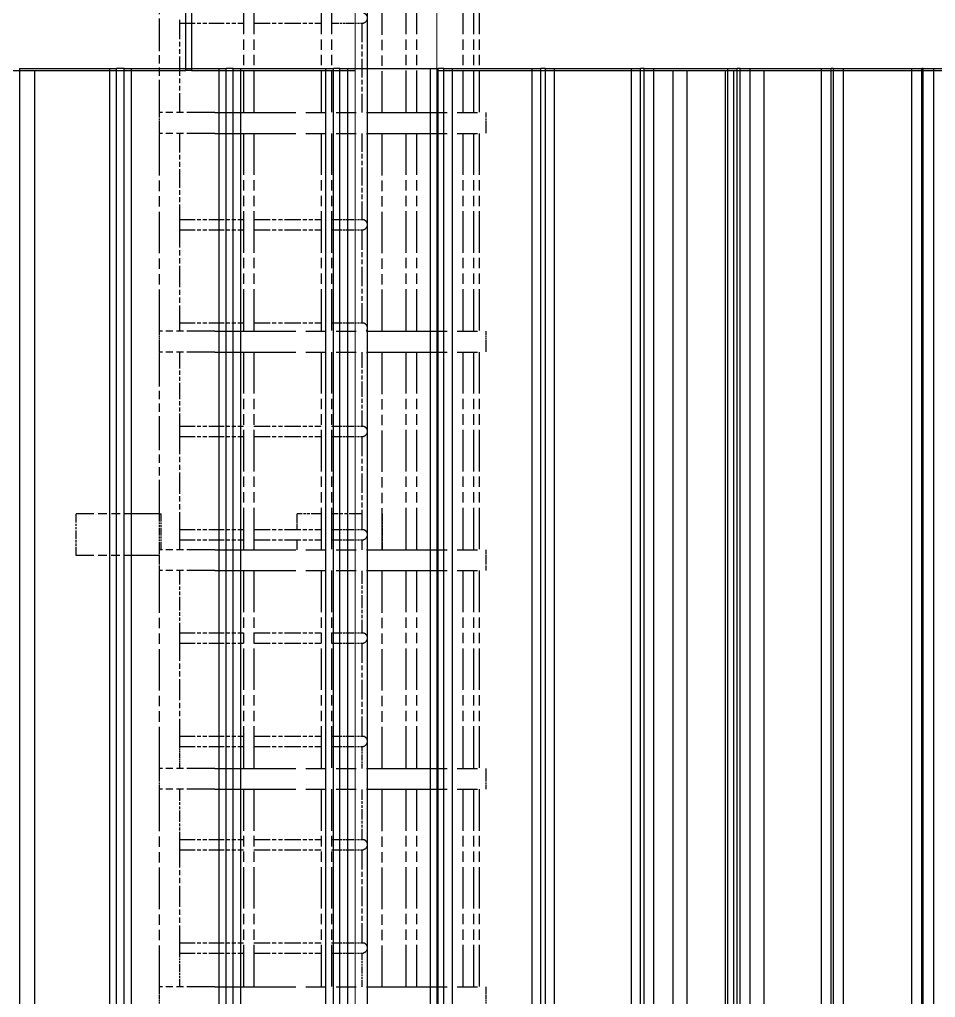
# Model space of a CAD drawing. Header units: millimetres. Extents: x 0 to 100323, y 0 to 59400.
# Drawn here: x 18922 to 21117, y 48580 to 50923 of the extents above; entities that cross this region are included whole.
import ezdxf

# ---------------------------------------------------------------- set-up
doc = ezdxf.new("R2010")
doc.units = ezdxf.units.MM
doc.header["$LTSCALE"] = 100
doc.linetypes.add('DOUBLE_DASH_CHAIN', pattern=[1.2403, 0.6614, -0.0827, 0.1654, -0.0827, 0.1654, -0.0827])
doc.layers.add('P_Cable Ducts (CD)', color=30, linetype='Continuous', lineweight=18, true_color=0xff7f00)
doc.layers.add('Reference', color=7, linetype='DOUBLE_DASH_CHAIN', lineweight=25)
doc.layers.add('Visible', color=7, linetype='Continuous', lineweight=25)

msp = doc.modelspace()

# ---------------------------------------------------------------- linework, layer by layer
at = {"layer": 'P_Cable Ducts (CD)'}
for p, q in [((19922.2, 45840.5), (19922.2, 51151.2)), ((19726.8, 45640.5), (19726.8, 51101.6))]:
    msp.add_line(p, q, dxfattribs=at)
at = {"layer": 'Reference', "ltscale": 1.503695}
for p, q in [((19459.1, 51173.5), (19459.1, 50699.8)), ((19484.1, 51173.5), (19484.1, 50699.8)), ((19645, 51173.5), (19645, 50699.8)), ((19670, 51173.5), (19670, 50699.8)), ((19791.1, 50699.8), (19791.1, 51173.5)), ((19848.4, 51173.5), (19848.4, 50699.8)), ((19873.4, 51173.5), (19873.4, 50699.8)), ((19985.1, 51173.5), (19985.1, 50699.8)), ((20010.1, 51173.5), (20010.1, 50699.8)), ((20023.6, 51173.5), (20023.6, 50699.8)), ((19258.1, 50176), (19258.1, 50649.8)), ((19459.1, 50649.8), (19459.1, 50176)), ((19484.1, 50649.8), (19484.1, 50176)), ((19645, 50649.8), (19645, 50176)), ((19670, 50649.8), (19670, 50176)), ((19791.1, 50176), (19791.1, 50649.8)), ((19848.4, 50649.8), (19848.4, 50176)), ((19873.4, 50649.8), (19873.4, 50176)), ((19985.1, 50649.8), (19985.1, 50176)), ((20010.1, 50649.8), (20010.1, 50176)), ((20023.6, 50649.8), (20023.6, 50176)), ((19459.1, 50126), (19459.1, 49652.3)), ((19484.1, 50126), (19484.1, 49652.3)), ((19645, 50126), (19645, 49652.3)), ((19670, 50126), (19670, 49652.3)), ((19791.1, 49652.3), (19791.1, 50126)), ((19848.4, 50126), (19848.4, 49652.3)), ((19873.4, 50126), (19873.4, 49652.3)), ((19985.1, 50126), (19985.1, 49652.3)), ((20010.1, 50126), (20010.1, 49652.3)), ((20023.6, 50126), (20023.6, 49652.3)), ((19258.1, 49128.5), (19258.1, 49602.3)), ((19459.1, 49602.3), (19459.1, 49128.5)), ((19484.1, 49602.3), (19484.1, 49128.5)), ((19645, 49602.3), (19645, 49128.5)), ((19670, 49602.3), (19670, 49128.5)), ((19791.1, 49128.5), (19791.1, 49602.3)), ((19848.4, 49602.3), (19848.4, 49128.5)), ((19873.4, 49602.3), (19873.4, 49128.5)), ((19985.1, 49602.3), (19985.1, 49128.5)), ((20010.1, 49602.3), (20010.1, 49128.5)), ((20023.6, 49602.3), (20023.6, 49128.5)), ((19258.1, 48604.8), (19258.1, 49078.5)), ((19459.1, 49078.5), (19459.1, 48604.8)), ((19484.1, 49078.5), (19484.1, 48604.8)), ((19645, 49078.5), (19645, 48604.8)), ((19670, 49078.5), (19670, 48604.8)), ((19791.1, 48604.8), (19791.1, 49078.5)), ((19848.4, 49078.5), (19848.4, 48604.8)), ((19873.4, 49078.5), (19873.4, 48604.8)), ((19985.1, 49078.5), (19985.1, 48604.8)), ((20010.1, 49078.5), (20010.1, 48604.8)), ((20023.6, 49078.5), (20023.6, 48604.8))]:
    msp.add_line(p, q, dxfattribs=at)
at = {"layer": 'Reference', "ltscale": 1.186272}
msp.add_line((19258.1, 50699.8), (19258.1, 51073.5), dxfattribs=at)
at = {"layer": 'Reference', "ltscale": 0.706962}
msp.add_line((19306.1, 50699.8), (19306.1, 50922.5), dxfattribs=at)
at = {"layer": 'Reference', "ltscale": 0.560489}
for p, q in [((19306.1, 50913.5), (19459.1, 50913.5)), ((19306.1, 50443.5), (19459.1, 50443.5)), ((19306.1, 50418.5), (19459.1, 50418.5)), ((19306.1, 50196), (19459.1, 50196)), ((19306.1, 49948.5), (19459.1, 49948.5)), ((19306.1, 49923.5), (19459.1, 49923.5)), ((19306.1, 49701), (19459.1, 49701)), ((19306.1, 49676), (19459.1, 49676)), ((19306.1, 49453.5), (19459.1, 49453.5)), ((19306.1, 49428.5), (19459.1, 49428.5)), ((19306.1, 49206), (19459.1, 49206)), ((19306.1, 49181), (19459.1, 49181)), ((19306.1, 48958.5), (19459.1, 48958.5)), ((19306.1, 48933.5), (19459.1, 48933.5)), ((19306.1, 48711), (19459.1, 48711)), ((19306.1, 48686), (19459.1, 48686))]:
    msp.add_line(p, q, dxfattribs=at)
at = {"layer": 'Reference', "ltscale": 0.589819}
for p, q in [((19484.1, 50913.5), (19645, 50913.5)), ((19484.1, 50443.5), (19645, 50443.5)), ((19484.1, 50418.5), (19645, 50418.5)), ((19484.1, 50196), (19645, 50196)), ((19484.1, 49948.5), (19645, 49948.5)), ((19484.1, 49923.5), (19645, 49923.5)), ((19484.1, 49701), (19645, 49701)), ((19484.1, 49676), (19645, 49676)), ((19484.1, 49453.5), (19645, 49453.5)), ((19484.1, 49428.5), (19645, 49428.5)), ((19484.1, 49206), (19645, 49206)), ((19484.1, 49181), (19645, 49181)), ((19484.1, 48958.5), (19645, 48958.5)), ((19484.1, 48933.5), (19645, 48933.5)), ((19484.1, 48711), (19645, 48711)), ((19484.1, 48686), (19645, 48686))]:
    msp.add_line(p, q, dxfattribs=at)
at = {"layer": 'Reference', "ltscale": 0.279552}
for p, q in [((19670, 50913.5), (19746.3, 50913.5)), ((19670, 50443.5), (19746.3, 50443.5)), ((19670, 50418.5), (19746.3, 50418.5)), ((19670, 50196), (19746.3, 50196)), ((19670, 49948.5), (19746.3, 49948.5)), ((19670, 49923.5), (19746.3, 49923.5)), ((19670, 49701), (19746.3, 49701)), ((19670, 49676), (19746.3, 49676)), ((19670, 49453.5), (19746.3, 49453.5)), ((19670, 49428.5), (19746.3, 49428.5)), ((19670, 49206), (19746.3, 49206)), ((19670, 49181), (19746.3, 49181)), ((19670, 48958.5), (19746.3, 48958.5)), ((19670, 48933.5), (19746.3, 48933.5)), ((19670, 48711), (19746.3, 48711)), ((19670, 48686), (19746.3, 48686))]:
    msp.add_line(p, q, dxfattribs=at)
at = {"layer": 'Reference', "ltscale": 0.678393}
msp.add_line((19743.1, 50699.8), (19743.1, 50913.5), dxfattribs=at)
at = {"layer": 'Reference', "ltscale": 0.158612}
for p, q in [((19257, 50699.8), (19257, 50649.8)), ((20039.7, 50699.8), (20039.7, 50649.8)), ((19257, 50176), (19257, 50126)), ((20039.7, 50176), (20039.7, 50126)), ((19257, 49652.3), (19257, 49602.3)), ((20039.7, 49652.3), (20039.7, 49602.3)), ((19257, 49128.5), (19257, 49078.5)), ((20039.7, 49128.5), (20039.7, 49078.5)), ((19257, 48604.8), (19257, 48554.8)), ((20039.7, 48604.8), (20039.7, 48554.8))]:
    msp.add_line(p, q, dxfattribs=at)
at = {"layer": 'Reference', "ltscale": 1.015527}
for p, q in [((19390.7, 50699.8), (19257, 50699.8)), ((19390.7, 50649.8), (19257, 50649.8)), ((19390.7, 50176), (19257, 50176)), ((19390.7, 50126), (19257, 50126)), ((19390.7, 49652.3), (19257, 49652.3)), ((19390.7, 49602.3), (19257, 49602.3)), ((19390.7, 49128.5), (19257, 49128.5)), ((19390.7, 49078.5), (19257, 49078.5)), ((19390.7, 48604.8), (19257, 48604.8))]:
    msp.add_line(p, q, dxfattribs=at)
at = {"layer": 'Reference', "ltscale": 2.925437}
for p, q in [((19390.7, 50699.8), (20039.7, 50699.8)), ((19390.7, 50649.8), (20039.7, 50649.8)), ((19390.7, 50176), (20039.7, 50176)), ((19390.7, 50126), (20039.7, 50126)), ((19390.7, 49652.3), (20039.7, 49652.3)), ((19390.7, 49602.3), (20039.7, 49602.3)), ((19390.7, 49128.5), (20039.7, 49128.5)), ((19390.7, 49078.5), (20039.7, 49078.5)), ((19390.7, 48604.8), (20039.7, 48604.8))]:
    msp.add_line(p, q, dxfattribs=at)
at = {"layer": 'Reference', "ltscale": 0.683155}
msp.add_line((19306.1, 50434.5), (19306.1, 50649.8), dxfattribs=at)
at = {"layer": 'Reference', "ltscale": 0.654587}
msp.add_line((19743.1, 50443.5), (19743.1, 50649.8), dxfattribs=at)
at = {"layer": 'Reference', "ltscale": 0.763304}
for p, q in [((19306.1, 50187), (19306.1, 50427.5)), ((19306.1, 49692), (19306.1, 49932.5)), ((19306.1, 49197), (19306.1, 49437.5)), ((19306.1, 48702), (19306.1, 48942.5))]:
    msp.add_line(p, q, dxfattribs=at)
at = {"layer": 'Reference', "ltscale": 0.706168}
for p, q in [((19743.1, 50196), (19743.1, 50418.5)), ((19743.1, 49701), (19743.1, 49923.5)), ((19743.1, 49206), (19743.1, 49428.5)), ((19743.1, 48711), (19743.1, 48933.5))]:
    msp.add_line(p, q, dxfattribs=at)
at = {"layer": 'Reference', "ltscale": 0.012597}
for p, q in [((19306.1, 50176), (19306.1, 50180)), ((19257.9, 49738.5), (19261.4, 49738.5))]:
    msp.add_line(p, q, dxfattribs=at)
at = {"layer": 'Reference', "ltscale": 1.229917}
msp.add_line((19258.1, 49738.5), (19258.1, 50126), dxfattribs=at)
at = {"layer": 'Reference', "ltscale": 0.591895}
msp.add_line((19306.1, 49939.5), (19306.1, 50126), dxfattribs=at)
at = {"layer": 'Reference', "ltscale": 0.563327}
msp.add_line((19743.1, 49948.5), (19743.1, 50126), dxfattribs=at)
at = {"layer": 'Reference', "ltscale": 1.269595}
msp.add_line((19257.9, 49738.5), (19057.9, 49738.5), dxfattribs=at)
at = {"layer": 'Reference', "ltscale": 0.317324}
msp.add_line((19057.9, 49638.5), (19057.9, 49738.5), dxfattribs=at)
at = {"layer": 'Reference', "ltscale": 0.273678}
for p, q in [((19257.9, 49652.3), (19257.9, 49738.5)), ((19261.4, 49652.3), (19261.4, 49738.5)), ((19791.4, 49738.5), (19791.4, 49652.3))]:
    msp.add_line(p, q, dxfattribs=at)
at = {"layer": 'Reference', "ltscale": 0.362611}
msp.add_line((19645, 49738.5), (19587.9, 49738.5), dxfattribs=at)
at = {"layer": 'Reference', "ltscale": 0.118934}
msp.add_line((19587.9, 49701), (19587.9, 49738.5), dxfattribs=at)
at = {"layer": 'Reference', "ltscale": 0.463858}
msp.add_line((19743.1, 49738.5), (19670, 49738.5), dxfattribs=at)
at = {"layer": 'Reference', "ltscale": 0.0008116}
msp.add_line((19791.1, 49738.5), (19791.4, 49738.5), dxfattribs=at)
at = {"layer": 'Reference', "ltscale": 0.103856}
msp.add_line((19306.1, 49652.3), (19306.1, 49685), dxfattribs=at)
at = {"layer": 'Reference', "ltscale": 0.075288}
for p, q in [((19587.9, 49652.3), (19587.9, 49676)), ((19743.1, 49652.3), (19743.1, 49676))]:
    msp.add_line(p, q, dxfattribs=at)
at = {"layer": 'Reference', "ltscale": 1.263979}
msp.add_line((19257, 49638.5), (19057.9, 49638.5), dxfattribs=at)
at = {"layer": 'Reference', "ltscale": 0.500636}
msp.add_line((19306.1, 49444.5), (19306.1, 49602.3), dxfattribs=at)
at = {"layer": 'Reference', "ltscale": 0.472068}
msp.add_line((19743.1, 49453.5), (19743.1, 49602.3), dxfattribs=at)
at = {"layer": 'Reference', "ltscale": 0.195116}
msp.add_line((19306.1, 49128.5), (19306.1, 49190), dxfattribs=at)
at = {"layer": 'Reference', "ltscale": 0.166548}
msp.add_line((19743.1, 49128.5), (19743.1, 49181), dxfattribs=at)
at = {"layer": 'Reference', "ltscale": 0.409377}
msp.add_line((19306.1, 48949.5), (19306.1, 49078.5), dxfattribs=at)
at = {"layer": 'Reference', "ltscale": 0.380809}
msp.add_line((19743.1, 48958.5), (19743.1, 49078.5), dxfattribs=at)
at = {"layer": 'Reference', "ltscale": 0.286375}
msp.add_line((19306.1, 48604.8), (19306.1, 48695), dxfattribs=at)
at = {"layer": 'Reference', "ltscale": 0.257807}
msp.add_line((19743.1, 48604.8), (19743.1, 48686), dxfattribs=at)
at = {"layer": 'Reference', "ltscale": 0.126968}
for points in [[(19746.3, 50938.5), (19746.7, 50938.5), (19747.2, 50938.5), (19748.1, 50938.1), (19748.6, 50937.9), (19750.2, 50936.9), (19751.3, 50936), (19753.1, 50933.8), (19754, 50932.4), (19755, 50930.1), (19755.2, 50929.3), (19755.5, 50927.7), (19755.6, 50926.8), (19755.6, 50925.2), (19755.5, 50924.4), (19755.2, 50922.8), (19755, 50922), (19754, 50919.7), (19753.1, 50918.3), (19751.3, 50916.1), (19750.2, 50915.1), (19748.6, 50914.2), (19748.1, 50913.9), (19747.2, 50913.6), (19746.7, 50913.5), (19746.3, 50913.5)], [(19746.3, 50443.5), (19746.7, 50443.5), (19747.2, 50443.5), (19748.1, 50443.1), (19748.6, 50442.9), (19750.2, 50441.9), (19751.3, 50441), (19753.1, 50438.8), (19754, 50437.4), (19755, 50435.1), (19755.2, 50434.3), (19755.5, 50432.7), (19755.6, 50431.8), (19755.6, 50430.2), (19755.5, 50429.4), (19755.2, 50427.8), (19755, 50427), (19754, 50424.7), (19753.1, 50423.3), (19751.3, 50421.1), (19750.2, 50420.1), (19748.6, 50419.2), (19748.1, 50418.9), (19747.2, 50418.6), (19746.7, 50418.5), (19746.3, 50418.5)], [(19746.3, 49948.5), (19746.7, 49948.5), (19747.2, 49948.5), (19748.1, 49948.1), (19748.6, 49947.9), (19750.2, 49946.9), (19751.3, 49946), (19753.1, 49943.8), (19754, 49942.4), (19755, 49940.1), (19755.2, 49939.3), (19755.5, 49937.7), (19755.6, 49936.8), (19755.6, 49935.2), (19755.5, 49934.4), (19755.2, 49932.8), (19755, 49932), (19754, 49929.7), (19753.1, 49928.3), (19751.3, 49926.1), (19750.2, 49925.1), (19748.6, 49924.2), (19748.1, 49923.9), (19747.2, 49923.6), (19746.7, 49923.5), (19746.3, 49923.5)], [(19746.3, 49701), (19746.7, 49701), (19747.2, 49701), (19748.1, 49700.6), (19748.6, 49700.4), (19750.2, 49699.4), (19751.3, 49698.5), (19753.1, 49696.3), (19754, 49694.9), (19755, 49692.6), (19755.2, 49691.8), (19755.5, 49690.2), (19755.6, 49689.3), (19755.6, 49687.7), (19755.5, 49686.9), (19755.2, 49685.3), (19755, 49684.5), (19754, 49682.2), (19753.1, 49680.8), (19751.3, 49678.6), (19750.2, 49677.6), (19748.6, 49676.7), (19748.1, 49676.4), (19747.2, 49676.1), (19746.7, 49676), (19746.3, 49676)], [(19746.3, 49453.5), (19746.7, 49453.5), (19747.2, 49453.5), (19748.1, 49453.1), (19748.6, 49452.9), (19750.2, 49451.9), (19751.3, 49451), (19753.1, 49448.8), (19754, 49447.4), (19755, 49445.1), (19755.2, 49444.3), (19755.5, 49442.7), (19755.6, 49441.8), (19755.6, 49440.2), (19755.5, 49439.4), (19755.2, 49437.8), (19755, 49437), (19754, 49434.7), (19753.1, 49433.3), (19751.3, 49431.1), (19750.2, 49430.1), (19748.6, 49429.2), (19748.1, 49428.9), (19747.2, 49428.6), (19746.7, 49428.5), (19746.3, 49428.5)], [(19746.3, 49206), (19746.7, 49206), (19747.2, 49206), (19748.1, 49205.6), (19748.6, 49205.4), (19750.2, 49204.4), (19751.3, 49203.5), (19753.1, 49201.3), (19754, 49199.9), (19755, 49197.6), (19755.2, 49196.8), (19755.5, 49195.2), (19755.6, 49194.3), (19755.6, 49192.7), (19755.5, 49191.9), (19755.2, 49190.3), (19755, 49189.5), (19754, 49187.2), (19753.1, 49185.8), (19751.3, 49183.6), (19750.2, 49182.6), (19748.6, 49181.7), (19748.1, 49181.4), (19747.2, 49181.1), (19746.7, 49181), (19746.3, 49181)], [(19746.3, 48958.5), (19746.7, 48958.5), (19747.2, 48958.5), (19748.1, 48958.1), (19748.6, 48957.9), (19750.2, 48956.9), (19751.3, 48956), (19753.1, 48953.8), (19754, 48952.4), (19755, 48950.1), (19755.2, 48949.3), (19755.5, 48947.7), (19755.6, 48946.8), (19755.6, 48945.2), (19755.5, 48944.4), (19755.2, 48942.8), (19755, 48942), (19754, 48939.7), (19753.1, 48938.3), (19751.3, 48936.1), (19750.2, 48935.1), (19748.6, 48934.2), (19748.1, 48933.9), (19747.2, 48933.6), (19746.7, 48933.5), (19746.3, 48933.5)], [(19746.3, 48711), (19746.7, 48711), (19747.2, 48711), (19748.1, 48710.6), (19748.6, 48710.4), (19750.2, 48709.4), (19751.3, 48708.5), (19753.1, 48706.3), (19754, 48704.9), (19755, 48702.6), (19755.2, 48701.8), (19755.5, 48700.2), (19755.6, 48699.3), (19755.6, 48697.7), (19755.5, 48696.9), (19755.2, 48695.3), (19755, 48694.5), (19754, 48692.2), (19753.1, 48690.8), (19751.3, 48688.6), (19750.2, 48687.6), (19748.6, 48686.7), (19748.1, 48686.4), (19747.2, 48686.1), (19746.7, 48686), (19746.3, 48686)]]:
    msp.add_open_spline(points, degree=3, knots=[1.925785, 1.925785, 1.925785, 1.925785, 2.166111, 2.166111, 2.406438, 2.406438, 2.887091, 2.887091, 3.36933, 3.36933, 3.61045, 3.61045, 3.85157, 3.85157, 4.092689, 4.092689, 4.333809, 4.333809, 4.816048, 4.816048, 5.296701, 5.296701, 5.537028, 5.537028, 5.777354, 5.777354, 5.777354, 5.777354], dxfattribs=at)
at = {"layer": 'Reference', "ltscale": 0.022524}
for points in [[(19306.1, 50427.5), (19306.1, 50427.9), (19306.1, 50428.2), (19306.1, 50429.4), (19306.1, 50430.2), (19306.1, 50431.8), (19306.1, 50432.7), (19306.1, 50433.8), (19306.1, 50434.2), (19306.1, 50434.5)], [(19306.1, 50180), (19306.1, 50180.4), (19306.1, 50180.7), (19306.1, 50181.9), (19306.1, 50182.7), (19306.1, 50184.3), (19306.1, 50185.2), (19306.1, 50186.3), (19306.1, 50186.7), (19306.1, 50187)], [(19306.1, 49932.5), (19306.1, 49932.9), (19306.1, 49933.2), (19306.1, 49934.4), (19306.1, 49935.2), (19306.1, 49936.8), (19306.1, 49937.7), (19306.1, 49938.8), (19306.1, 49939.2), (19306.1, 49939.5)], [(19306.1, 49685), (19306.1, 49685.4), (19306.1, 49685.7), (19306.1, 49686.9), (19306.1, 49687.7), (19306.1, 49689.3), (19306.1, 49690.2), (19306.1, 49691.3), (19306.1, 49691.7), (19306.1, 49692)], [(19306.1, 49437.5), (19306.1, 49437.9), (19306.1, 49438.2), (19306.1, 49439.4), (19306.1, 49440.2), (19306.1, 49441.8), (19306.1, 49442.7), (19306.1, 49443.8), (19306.1, 49444.2), (19306.1, 49444.5)], [(19306.1, 49190), (19306.1, 49190.4), (19306.1, 49190.7), (19306.1, 49191.9), (19306.1, 49192.7), (19306.1, 49194.3), (19306.1, 49195.2), (19306.1, 49196.3), (19306.1, 49196.7), (19306.1, 49197)], [(19306.1, 48942.5), (19306.1, 48942.9), (19306.1, 48943.2), (19306.1, 48944.4), (19306.1, 48945.2), (19306.1, 48946.8), (19306.1, 48947.7), (19306.1, 48948.8), (19306.1, 48949.2), (19306.1, 48949.5)], [(19306.1, 48695), (19306.1, 48695.4), (19306.1, 48695.7), (19306.1, 48696.9), (19306.1, 48697.7), (19306.1, 48699.3), (19306.1, 48700.2), (19306.1, 48701.3), (19306.1, 48701.7), (19306.1, 48702)]]:
    msp.add_open_spline(points, degree=3, knots=[3.5052413, 3.5052413, 3.5052413, 3.5052413, 3.61045, 3.61045, 3.8515697, 3.8515697, 4.0926893, 4.0926893, 4.197898, 4.197898, 4.197898, 4.197898], dxfattribs=at)
at = {"layer": 'Reference', "ltscale": 0.089396}
msp.add_open_spline([(19746.3, 50196), (19746.7, 50196), (19747.2, 50196), (19748.1, 50195.6), (19748.6, 50195.4), (19750.2, 50194.4), (19751.3, 50193.5), (19753.1, 50191.3), (19754, 50189.9), (19755, 50187.6), (19755.2, 50186.8), (19755.5, 50185.2), (19755.6, 50184.3), (19755.6, 50182.7), (19755.5, 50181.9), (19755.2, 50180.3), (19755, 50179.5), (19754.3, 50177.7), (19753.8, 50176.8), (19753.2, 50176)], degree=3, knots=[1.925785, 1.925785, 1.925785, 1.925785, 2.166111, 2.166111, 2.406438, 2.406438, 2.887091, 2.887091, 3.36933, 3.36933, 3.61045, 3.61045, 3.85157, 3.85157, 4.092689, 4.092689, 4.333809, 4.333809, 4.635926, 4.635926, 4.635926, 4.635926], dxfattribs=at)
at = {"layer": 'Visible'}
for p, q in [((19756.4, 45640.5), (19756.4, 51154.6)), ((19320.7, 50800.5), (19320.7, 51100.5)), ((19334.6, 51100.5), (19334.6, 50800.5)), ((16675.7, 50800.5), (19320.7, 50800.5)), ((18922.3, 50805.5), (18922.3, 44940.5)), ((18922.3, 50805.5), (19154.4, 50805.5)), ((18959, 44940.5), (18959, 50800.5)), ((19137.8, 50805.5), (19137.8, 44940.5)), ((19173.1, 50805.5), (19154.4, 50805.5)), ((19154.4, 44940.5), (19154.4, 50805.5)), ((19173.1, 50805.5), (19189.6, 50805.5)), ((19173.1, 44940.5), (19173.1, 50805.5)), ((19189.6, 50805.5), (19189.6, 44940.5)), ((19189.6, 50805.5), (19417.2, 50805.5)), ((19334.6, 50800.5), (19320.7, 50800.5)), ((19334.6, 50800.5), (19726.8, 50800.5)), ((19399.6, 50805.5), (19399.6, 44940.5)), ((19434.1, 50805.5), (19417.2, 50805.5)), ((19417.2, 44940.5), (19417.2, 50805.5)), ((19434.1, 44940.5), (19434.1, 50805.5)), ((19434.1, 50805.5), (19451.7, 50805.5)), ((19451.7, 50805.5), (19451.7, 44940.5)), ((19451.7, 50805.5), (19674.5, 50805.5)), ((19655.8, 50805.5), (19655.8, 44940.5)), ((19689.6, 50805.5), (19674.5, 50805.5)), ((19674.5, 44940.5), (19674.5, 50805.5)), ((19689.6, 50805.5), (19708.3, 50805.5)), ((19689.6, 44940.5), (19689.6, 50805.5)), ((19708.3, 50805.5), (19708.3, 44940.5)), ((19708.3, 50805.5), (19926, 50805.5)), ((19906.2, 50805.5), (19906.2, 44940.5)), ((19922.2, 50800.5), (21490.7, 50800.5)), ((19939.2, 50805.5), (19926, 50805.5)), ((19926, 44940.5), (19926, 50805.5)), ((19939.2, 44940.5), (19939.2, 50805.5)), ((19939.2, 50805.5), (19959, 50805.5)), ((19959, 50805.5), (19959, 44940.5)), ((19959, 50805.5), (20171.4, 50805.5)), ((20150.5, 50805.5), (20150.5, 44940.5)), ((20182.6, 50805.5), (20171.4, 50805.5)), ((20171.4, 44940.5), (20171.4, 50805.5)), ((20182.6, 50805.5), (20203.5, 50805.5)), ((20182.6, 44940.5), (20182.6, 50805.5)), ((20203.5, 50805.5), (20203.5, 44940.5)), ((20203.5, 50805.5), (20410.2, 50805.5)), ((20388.3, 50805.5), (20388.3, 44940.5)), ((20419.6, 50805.5), (20410.2, 50805.5)), ((20410.2, 44940.5), (20410.2, 50805.5)), ((20419.6, 44940.5), (20419.6, 50805.5)), ((20419.6, 50805.5), (20441.4, 50805.5)), ((20441.4, 50805.5), (20441.4, 44940.5)), ((20441.4, 50805.5), (20642.2, 50805.5)), ((20488.5, 45840.5), (20488.5, 50800.5)), ((20522.2, 45840.5), (20522.2, 50800.5)), ((20614.4, 45840.5), (20614.4, 50800.5)), ((20619.4, 50805.5), (20619.4, 44940.5)), ((20634, 45840.5), (20634, 50800.5)), ((20649.7, 50805.5), (20642.2, 50805.5)), ((20642.2, 44940.5), (20642.2, 50805.5)), ((20649.7, 50805.5), (20672.5, 50805.5)), ((20649.7, 44940.5), (20649.7, 50805.5)), ((20672.5, 50805.5), (20672.5, 44940.5)), ((20672.5, 50805.5), (20867.2, 50805.5)), ((20707.2, 45840.5), (20707.2, 50800.5)), ((20843.4, 50805.5), (20843.4, 44940.5)), ((20872.7, 50805.5), (20867.2, 50805.5)), ((20867.2, 44940.5), (20867.2, 50805.5)), ((20872.7, 44940.5), (20872.7, 50805.5)), ((20872.7, 50805.5), (20896.5, 50805.5)), ((20896.5, 50805.5), (20896.5, 44940.5)), ((20896.5, 50805.5), (21084.7, 50805.5)), ((21060, 50805.5), (21060, 44940.5)), ((21088.3, 50805.5), (21084.7, 50805.5)), ((21084.7, 44940.5), (21084.7, 50805.5)), ((21088.3, 50805.5), (21113, 50805.5)), ((21088.3, 44940.5), (21088.3, 50805.5)), ((21113, 50805.5), (21113, 44940.5)), ((21113, 50805.5), (21294.5, 50805.5))]:
    msp.add_line(p, q, dxfattribs=at)

doc.saveas('drawing.dxf')
